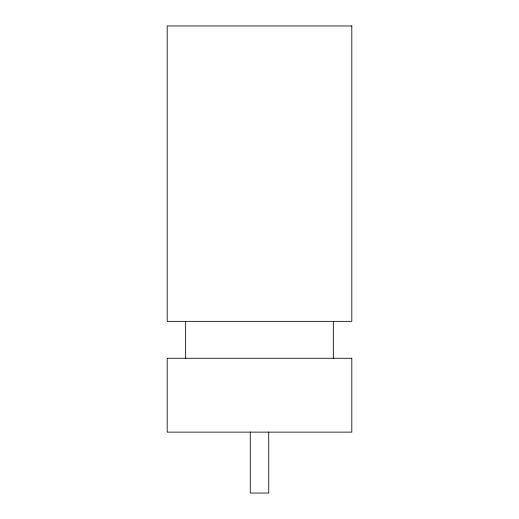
<?xml version="1.0" encoding="UTF-8"?>
<svg xmlns="http://www.w3.org/2000/svg" width="519" height="519" viewBox="0 0 519 519"><rect width="100%" height="100%" fill="white"/><g stroke="black" fill="none" stroke-linecap="round" stroke-linejoin="round"><path stroke-width="0.78" d="M333.347 321.352L333.347 358.272M268.732 432.126L268.732 493.05L250.268 493.05L250.268 432.126M185.653 321.352L185.653 358.272M351.811 25.95L167.189 25.95L167.189 321.352L351.811 321.352L351.811 25.95M351.811 358.272L167.189 358.272L167.189 432.126L351.811 432.126L351.811 358.272"/></g></svg>
